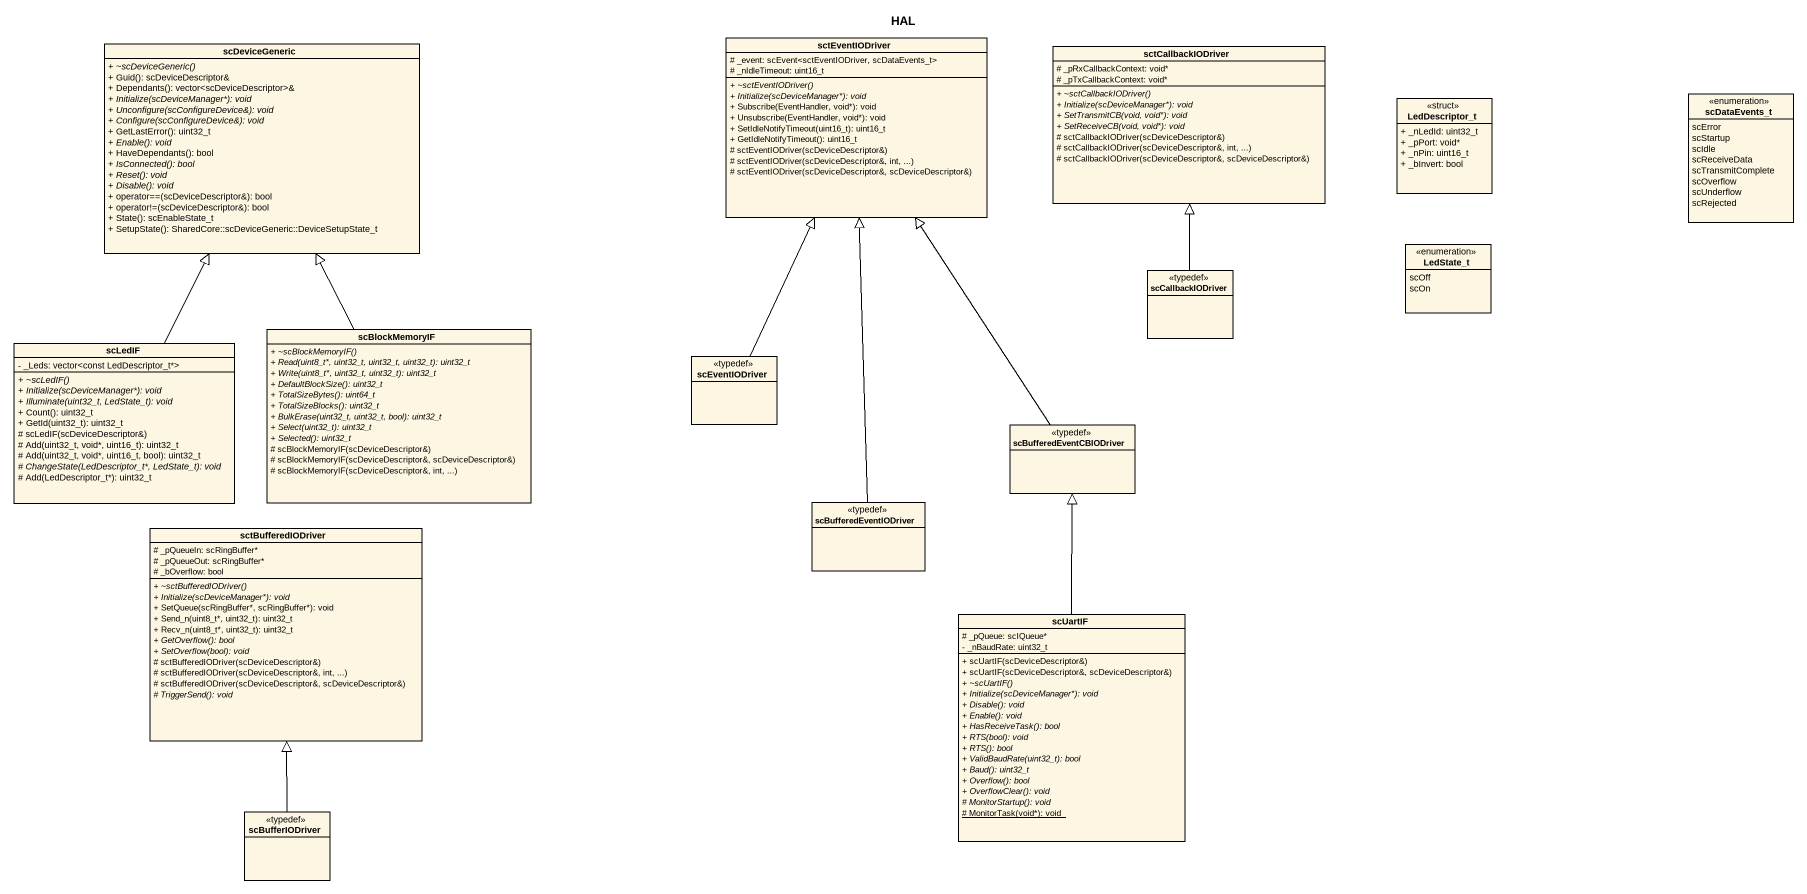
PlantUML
@startuml
title HAL
hide circle
hide empty members
skinparam classAttributeIconSize 0
class scDeviceGeneric {
  {abstract} + ~scDeviceGeneric()
  + Guid(): scDeviceDescriptor&
  + Dependants(): vector<scDeviceDescriptor>&
  {abstract} + Initialize(scDeviceManager*): void
  {abstract} + Unconfigure(scConfigureDevice&): void
  {abstract} + Configure(scConfigureDevice&): void
  + GetLastError(): uint32_t
  {abstract} + Enable(): void
  + HaveDependants(): bool
  {abstract} + IsConnected(): bool
  {abstract} + Reset(): void
  {abstract} + Disable(): void
  + operator==(scDeviceDescriptor&): bool
  + operator!=(scDeviceDescriptor&): bool
  + State(): scEnableState_t
  + SetupState(): SharedCore::scDeviceGeneric::DeviceSetupState_t
}
class sctEventIODriver {
  # _event: scEvent<sctEventIODriver, scDataEvents_t>
  # _nIdleTimeout: uint16_t
  {abstract} + ~sctEventIODriver()
  {abstract} + Initialize(scDeviceManager*): void
  + Subscribe(EventHandler, void*): void
  + Unsubscribe(EventHandler, void*): void
  + SetIdleNotifyTimeout(uint16_t): uint16_t
  + GetIdleNotifyTimeout(): uint16_t
  # sctEventIODriver(scDeviceDescriptor&)
  # sctEventIODriver(scDeviceDescriptor&, int, ...)
  # sctEventIODriver(scDeviceDescriptor&, scDeviceDescriptor&)
}
class sctCallbackIODriver {
  # _pRxCallbackContext: void*
  # _pTxCallbackContext: void*
  {abstract} + ~sctCallbackIODriver()
  {abstract} + Initialize(scDeviceManager*): void
  {abstract} + SetTransmitCB(void, void*): void
  {abstract} + SetReceiveCB(void, void*): void
  # sctCallbackIODriver(scDeviceDescriptor&)
  # sctCallbackIODriver(scDeviceDescriptor&, int, ...)
  # sctCallbackIODriver(scDeviceDescriptor&, scDeviceDescriptor&)
}
class LedDescriptor_t <<struct>> {
  + _nLedId: uint32_t
  + _pPort: void*
  + _nPin: uint16_t
  + _bInvert: bool
}
enum scDataEvents_t {
  scError
  scStartup
  scIdle
  scReceiveData
  scTransmitComplete
  scOverflow
  scUnderflow
  scRejected
}
enum LedState_t {
  scOff
  scOn
}
class scCallbackIODriver <<typedef>>
class scBlockMemoryIF {
  {abstract} + ~scBlockMemoryIF()
  {abstract} + Read(uint8_t*, uint32_t, uint32_t, uint32_t): uint32_t
  {abstract} + Write(uint8_t*, uint32_t, uint32_t): uint32_t
  {abstract} + DefaultBlockSize(): uint32_t
  {abstract} + TotalSizeBytes(): uint64_t
  {abstract} + TotalSizeBlocks(): uint32_t
  {abstract} + BulkErase(uint32_t, uint32_t, bool): uint32_t
  {abstract} + Select(uint32_t): uint32_t
  {abstract} + Selected(): uint32_t
  # scBlockMemoryIF(scDeviceDescriptor&)
  # scBlockMemoryIF(scDeviceDescriptor&, scDeviceDescriptor&)
  # scBlockMemoryIF(scDeviceDescriptor&, int, ...)
}
class scLedIF {
  - _Leds: vector<const LedDescriptor_t*>
  {abstract} + ~scLedIF()
  {abstract} + Initialize(scDeviceManager*): void
  {abstract} + Illuminate(uint32_t, LedState_t): void
  + Count(): uint32_t
  + GetId(uint32_t): uint32_t
  # scLedIF(scDeviceDescriptor&)
  # Add(uint32_t, void*, uint16_t): uint32_t
  # Add(uint32_t, void*, uint16_t, bool): uint32_t
  {abstract} # ChangeState(LedDescriptor_t*, LedState_t): void
  # Add(LedDescriptor_t*): uint32_t
}
class scEventIODriver <<typedef>>
class scBufferedEventCBIODriver <<typedef>>
class scBufferedEventIODriver <<typedef>>
class sctBufferedIODriver {
  # _pQueueIn: scRingBuffer*
  # _pQueueOut: scRingBuffer*
  # _bOverflow: bool
  {abstract} + ~sctBufferedIODriver()
  {abstract} + Initialize(scDeviceManager*): void
  + SetQueue(scRingBuffer*, scRingBuffer*): void
  + Send_n(uint8_t*, uint32_t): uint32_t
  + Recv_n(uint8_t*, uint32_t): uint32_t
  {abstract} + GetOverflow(): bool
  {abstract} + SetOverflow(bool): void
  # sctBufferedIODriver(scDeviceDescriptor&)
  # sctBufferedIODriver(scDeviceDescriptor&, int, ...)
  # sctBufferedIODriver(scDeviceDescriptor&, scDeviceDescriptor&)
  {abstract} # TriggerSend(): void
}
class scUartIF {
  # _pQueue: scIQueue*
  - _nBaudRate: uint32_t
  + scUartIF(scDeviceDescriptor&)
  + scUartIF(scDeviceDescriptor&, scDeviceDescriptor&)
  {abstract} + ~scUartIF()
  {abstract} + Initialize(scDeviceManager*): void
  {abstract} + Disable(): void
  {abstract} + Enable(): void
  {abstract} + HasReceiveTask(): bool
  {abstract} + RTS(bool): void
  {abstract} + RTS(): bool
  {abstract} + ValidBaudRate(uint32_t): bool
  {abstract} + Baud(): uint32_t
  {abstract} + Overflow(): bool
  {abstract} + OverflowClear(): void
  {abstract} # MonitorStartup(): void
  {static} # MonitorTask(void*): void
}
class scBufferIODriver <<typedef>>
scCallbackIODriver -up-|> sctCallbackIODriver
scBlockMemoryIF -up-|> scDeviceGeneric
scLedIF -up-|> scDeviceGeneric
scEventIODriver -up-|> sctEventIODriver
scBufferedEventCBIODriver -up-|> sctEventIODriver
scBufferedEventIODriver -up-|> sctEventIODriver
scUartIF -up-|> scBufferedEventCBIODriver
scBufferIODriver -up-|> sctBufferedIODriver
@enduml
